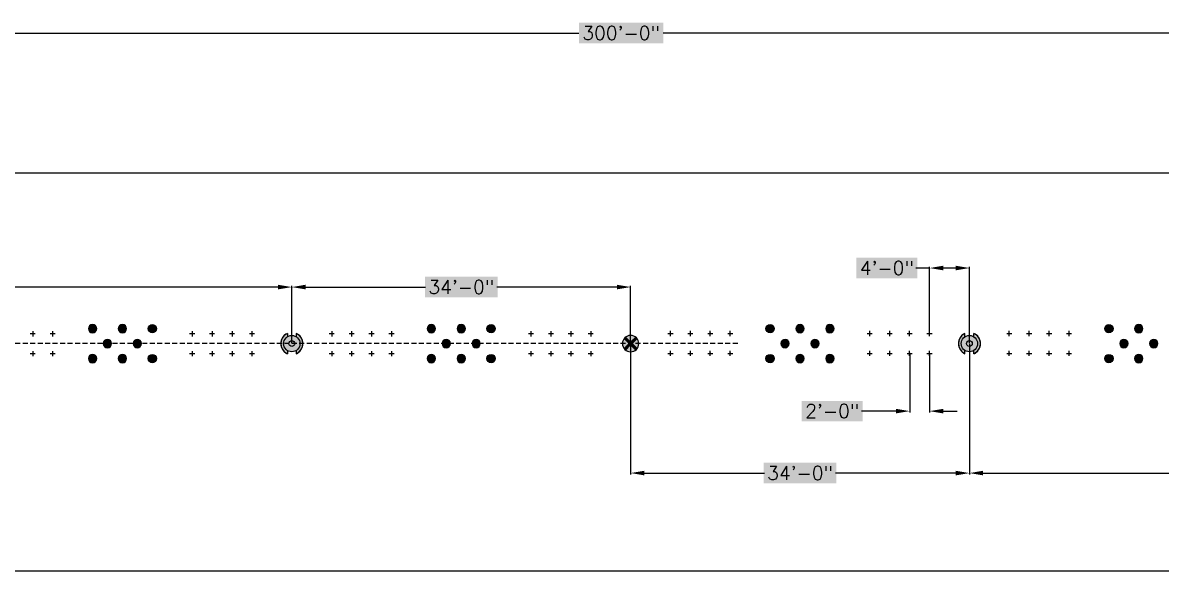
# Model space of a CAD drawing. Header units: feet. Extents: x -132 to 1786, y -308 to 228.
# Drawn here: x -38.2 to 76, y -140.3 to -85.2 of the extents above; entities that cross this region are included whole.
import ezdxf

# ---------------------------------------------------------------- set-up
doc = ezdxf.new("R2010")
doc.units = ezdxf.units.FT
doc.header["$MEASUREMENT"] = 0
doc.linetypes.add('DASHED', pattern=[0.75, 0.5, -0.25])
doc.layers.add('Product (Colored)', color=250, linetype='Continuous')
doc.layers.add('Product (Red Only)', color=1, linetype='Continuous')
doc.styles.add('Roman', font='romans')
doc.dimstyles.new('new style', dxfattribs={"dimscale": 2.75, "dimtxt": 0.5, "dimasz": 0.5, "dimexe": 0.05, "dimexo": 0.01, "dimgap": 0.05, "dimtad": 0, "dimdec": 0, "dimlfac": 12, "dimzin": 9, "dimdsep": 46, "dimlunit": 3, "dimtxsty": 'Roman', "dimcen": 0.09, "dimclrd": 5, "dimclre": 5, "dimclrt": 5, "dimadec": 0, "dimazin": 0, "dimtfac": 1, "dimtdec": 0, "dimtofl": 0, "dimtmove": 0, "dimatfit": 3, "dimfxl": 2.55, "dimtfill": 2, "dimtfillclr": 7, "dimtolj": 1, "dimtzin": 0, "dimlwd": -1, "dimlwe": -1, "dimarcsym": 0})

# ---------------------------------------------------------------- blocks, each defined once
blk = doc.blocks.new('*D314')
at = {"color": 5, "transparency": 16777216}
for p, q in [((-128.17, -100.29), (-128.17, -86.13)), ((-126.8, -86.27), (17.6, -86.27)), ((170.45, -86.27), (26.06, -86.27)), ((171.83, -100.29), (171.83, -86.13))]:
    blk.add_line(p, q, dxfattribs=at)
at = {"color": 5, "linetype": 'Continuous', "lineweight": 25, "transparency": 16777216}
for points in [[(-126.8, -86.04), (-126.8, -86.5), (-128.17, -86.27)], [(170.45, -86.04), (170.45, -86.5), (171.83, -86.27)]]:
    blk.add_solid(points, dxfattribs=at)
at = {"layer": 'Defpoints', "color": 0, "linetype": 'Continuous', "lineweight": 25, "transparency": 16777216}
for p in [(171.83, -86.27), (-128.17, -100.32), (171.83, -100.32)]:
    blk.add_point(p, dxfattribs=at)
at = {"color": 5, "linetype": 'Continuous', "lineweight": 25, "transparency": 16777216, "insert": (21.83, -86.27), "char_height": 1.375, "attachment_point": 5, "style": 'Roman', "bg_fill": 1, "box_fill_scale": 1.25, "bg_fill_color": 7, "bg_fill_true_color": 16777215, "bg_fill_transparency": 0}
blk.add_mtext('\\A1;300\'-0"', dxfattribs=at)
blk = doc.blocks.new('12m GEPS')
at = {"layer": 'Product (Red Only)', "true_color": 0x000000}
h = blk.add_hatch(color=18, dxfattribs=at)
h.dxf.hatch_style = 1
h.paths.add_polyline_path([(-0.088, 0, 1), (0.088, 0, 1)])
h.paths.add_polyline_path([(0.135, 0.31), (0.135, 0.257), (0.135, 0.21, -0.255267), (0.25, 0, -0.255267), (0.135, -0.21), (0.135, -0.31, 0.654654)])
h.paths.add_polyline_path([(-0.135, 0.31, 0.654654), (-0.135, -0.31), (-0.135, -0.257), (-0.135, -0.21, -0.255267), (-0.25, 0, -0.255267), (-0.135, 0.21)])
at = {"layer": 'Product (Red Only)', "true_color": 0xf8991e}
h = blk.add_hatch(color=30, dxfattribs=at)
h.dxf.hatch_style = 1
edge = h.paths.add_edge_path()
edge.add_arc((0, 0), 0.0878, 0, 360)
edge = h.paths.add_edge_path()
edge.add_arc((0, 0), 0.25, 0, 180)
edge.add_arc((0, 0), 0.25, 180, 360)
at = {"layer": 'Product (Red Only)', "color": 18, "true_color": 0x000000}
for p, q in [((-0.135, 0.31), (-0.135, 0.21)), ((0.135, 0.31), (0.135, 0.257)), ((0.135, 0.31), (0.135, 0.21)), ((-0.135, -0.21), (-0.135, -0.31)), ((-0.135, -0.257), (-0.135, -0.31)), ((0.135, -0.21), (0.135, -0.31)), ((0.135, -0.257), (0.135, -0.31))]:
    blk.add_line(p, q, dxfattribs=at)
for radius in [0.25, 0.0878]:
    blk.add_circle((0, 0), radius, dxfattribs=at)
for start, end in [(113.5782, 246.4218), (121.3323, 238.6677), (293.5782, 66.4218), (301.3323, 58.6677)]:
    blk.add_arc((0, 0), 0.338, start, end, dxfattribs=at)
blk = doc.blocks.new('40 FOOT GEPS')
at = {"layer": 'Product (Red Only)', "color": 18, "true_color": 0x000000}
blk.add_circle((0, 0), 0.25, dxfattribs=at)
blk.add_blockref('12m GEPS', (0, 0), dxfattribs=at)
blk = doc.blocks.new('1.5m GEPS')
at = {"layer": 'Product (Red Only)'}
h = blk.add_hatch(color=1, dxfattribs=at)
h.dxf.hatch_style = 1
h.paths.add_polyline_path([(-0.125, 0, 1), (0.125, 0, 1)])
at = {"layer": 'Product (Red Only)', "color": 18, "true_color": 0x000000}
blk.add_circle((0, 0), 0.125, dxfattribs=at)
blk = doc.blocks.new('3 m GEPS')
at = {"layer": 'Product (Red Only)', "true_color": 0xa1e7fc}
h = blk.add_hatch(color=141, dxfattribs=at)
h.dxf.hatch_style = 1
edge = h.paths.add_edge_path(flags=16)
edge.add_arc((0, 0), 0.0458, 0, 360)
edge = h.paths.add_edge_path()
edge.add_arc((0, 0), 0.125, 180, 360)
edge.add_arc((0, 0), 0.125, 0, 180)
at = {"layer": 'Product (Red Only)', "true_color": 0x000000}
h = blk.add_hatch(color=18, dxfattribs=at)
h.dxf.hatch_style = 1
edge = h.paths.add_edge_path()
edge.add_arc((0, 0), 0.0458, 0, 360)
at = {"layer": 'Product (Red Only)', "color": 18, "true_color": 0x000000}
for radius in [0.125, 0.0456]:
    blk.add_circle((0, 0), radius, dxfattribs=at)
blk = doc.blocks.new('Purple BSTR')
at = {"layer": 'Product (Colored)', "transparency": 33554687}
h = blk.add_hatch(color=200, dxfattribs=at)
h.dxf.hatch_style = 1
edge = h.paths.add_edge_path()
edge.add_arc((0, 0), 0.025, 0, 360)
at = {"layer": 'Product (Colored)', "color": 200}
for p, q in [((-0.025, 0), (-0.077, 0)), ((0.025, 0), (-0.025, 0)), ((0, 0.077), (0, 0.025)), ((0, 0.025), (0, -0.025)), ((0.077, 0), (0.025, 0)), ((0, -0.025), (0, -0.077))]:
    blk.add_line(p, q, dxfattribs=at)
blk = doc.blocks.new('BSTR Single')
at = {"transparency": 33554687}
h = blk.add_hatch(color=256, dxfattribs=at)
h.dxf.hatch_style = 1
edge = h.paths.add_edge_path()
edge.add_arc((0, 0), 0.025, 0, 360)
for p, q in [((-0.025, 0), (-0.077, 0)), ((0, 0.077), (0, 0.025)), ((0.077, 0), (0.025, 0)), ((0, -0.025), (0, -0.077))]:
    blk.add_line(p, q)
blk.add_blockref('Purple BSTR', (0, 0))
blk = doc.blocks.new('*D315')
at = {"color": 5, "transparency": 16777216}
for p, q in [((-11.21, -117.43), (-11.21, -111.64)), ((-9.84, -111.78), (2.21, -111.78)), ((21.41, -111.78), (9.36, -111.78)), ((22.79, -117.43), (22.79, -111.64))]:
    blk.add_line(p, q, dxfattribs=at)
at = {"color": 5, "linetype": 'Continuous', "lineweight": 25, "transparency": 16777216}
for points in [[(-9.84, -111.55), (-9.84, -112.01), (-11.21, -111.78)], [(21.41, -111.55), (21.41, -112.01), (22.79, -111.78)]]:
    blk.add_solid(points, dxfattribs=at)
at = {"layer": 'Defpoints', "color": 0, "linetype": 'Continuous', "lineweight": 25, "transparency": 16777216}
for p in [(-11.21, -111.78), (-11.21, -117.46), (22.79, -117.46)]:
    blk.add_point(p, dxfattribs=at)
at = {"color": 5, "linetype": 'Continuous', "lineweight": 25, "transparency": 16777216, "insert": (5.79, -111.78), "char_height": 1.375, "attachment_point": 5, "style": 'Roman', "bg_fill": 1, "box_fill_scale": 1.25, "bg_fill_color": 7, "bg_fill_true_color": 16777215, "bg_fill_transparency": 0}
blk.add_mtext('\\A1;34\'-0"', dxfattribs=at)
blk = doc.blocks.new('*D316')
at = {"color": 5, "transparency": 16777216}
for p, q in [((-113.21, -117.43), (-113.21, -111.64)), ((-111.84, -111.78), (-66.35, -111.78)), ((-12.59, -111.78), (-58.08, -111.78)), ((-11.21, -115.15), (-11.21, -111.64))]:
    blk.add_line(p, q, dxfattribs=at)
at = {"color": 5, "linetype": 'Continuous', "lineweight": 25, "transparency": 16777216}
for points in [[(-111.84, -111.55), (-111.84, -112.01), (-113.21, -111.78)], [(-12.59, -111.55), (-12.59, -112.01), (-11.21, -111.78)]]:
    blk.add_solid(points, dxfattribs=at)
at = {"layer": 'Defpoints', "color": 0, "linetype": 'Continuous', "lineweight": 25, "transparency": 16777216}
for p in [(-113.21, -111.78), (-11.21, -115.18), (-113.21, -117.46)]:
    blk.add_point(p, dxfattribs=at)
at = {"color": 5, "linetype": 'Continuous', "lineweight": 25, "transparency": 16777216, "insert": (-62.21, -111.78), "char_height": 1.375, "attachment_point": 5, "style": 'Roman', "bg_fill": 1, "box_fill_scale": 1.25, "bg_fill_color": 7, "bg_fill_true_color": 16777215, "bg_fill_transparency": 0}
blk.add_mtext('\\A1;102\'-0"', dxfattribs=at)
blk = doc.blocks.new('20 FOOT GEPS')
at = {"layer": 'Product (Red Only)'}
h = blk.add_hatch(color=3, dxfattribs=at)
h.dxf.hatch_style = 1
h.paths.add_polyline_path([(0.51, 0.65, 0.345381), (-0.51, 0.65), (0, 0.14)])
h.paths.add_polyline_path([(0.65, 0.51), (0.14, 0), (0.65, -0.51, 0.167827), (0.82, 0, 0.167827)])
h.paths.add_polyline_path([(0, -0.14), (-0.51, -0.65, 0.345381), (0.51, -0.65)])
h.paths.add_polyline_path([(-0.65, 0.51, 0.167827), (-0.82, 0, 0.167827), (-0.65, -0.51), (-0.14, 0)])
at = {"layer": 'Product (Red Only)', "true_color": 0x000000}
h = blk.add_hatch(color=18, dxfattribs=at)
h.dxf.hatch_style = 1
h.paths.add_polyline_path([(0.65, 0.51, 0.060218), (0.51, 0.65), (0, 0.14), (-0.51, 0.65, 0.060218), (-0.65, 0.51), (-0.14, 0), (-0.65, -0.51, 0.060218), (-0.51, -0.65), (0, -0.14), (0.51, -0.65, 0.060218), (0.65, -0.51), (0.14, 0)])
at = {"layer": 'Product (Red Only)', "color": 18, "true_color": 0x000000}
for p, q in [((-0.14, 0), (-0.65, 0.51)), ((0, 0.14), (-0.51, 0.65)), ((0, 0.14), (0.51, 0.65)), ((0.14, 0), (0.65, 0.51)), ((0.14, 0), (0.65, -0.51)), ((-0.14, 0), (-0.65, -0.51)), ((0, -0.14), (-0.51, -0.65)), ((0, -0.14), (0.51, -0.65))]:
    blk.add_line(p, q, dxfattribs=at)
blk.add_circle((0, 0), 0.82, dxfattribs=at)
blk = doc.blocks.new('*D317')
at = {"color": 5, "transparency": 16777216}
for p, q in [((22.79, -117.48), (22.79, -130.6)), ((56.79, -117.48), (56.79, -130.6)), ((24.16, -130.46), (36.21, -130.46)), ((55.41, -130.46), (43.36, -130.46))]:
    blk.add_line(p, q, dxfattribs=at)
at = {"color": 5, "linetype": 'Continuous', "lineweight": 25, "transparency": 16777216}
for points in [[(24.16, -130.23), (24.16, -130.69), (22.79, -130.46)], [(55.41, -130.23), (55.41, -130.69), (56.79, -130.46)]]:
    blk.add_solid(points, dxfattribs=at)
at = {"layer": 'Defpoints', "color": 0, "linetype": 'Continuous', "lineweight": 25, "transparency": 16777216}
for p in [(22.79, -117.46), (56.79, -117.46), (56.79, -130.46)]:
    blk.add_point(p, dxfattribs=at)
at = {"color": 5, "linetype": 'Continuous', "lineweight": 25, "transparency": 16777216, "insert": (39.79, -130.46), "char_height": 1.375, "attachment_point": 5, "style": 'Roman', "bg_fill": 1, "box_fill_scale": 1.25, "bg_fill_color": 7, "bg_fill_true_color": 16777215, "bg_fill_transparency": 0}
blk.add_mtext('\\A1;34\'-0"', dxfattribs=at)
blk = doc.blocks.new('*D318')
at = {"color": 5, "transparency": 16777216}
for p, q in [((158.79, -117.48), (158.79, -130.6)), ((56.79, -119.76), (56.79, -130.6)), ((58.16, -130.46), (103.65, -130.46)), ((157.41, -130.46), (111.92, -130.46))]:
    blk.add_line(p, q, dxfattribs=at)
at = {"color": 5, "linetype": 'Continuous', "lineweight": 25, "transparency": 16777216}
for points in [[(58.16, -130.23), (58.16, -130.69), (56.79, -130.46)], [(157.41, -130.23), (157.41, -130.69), (158.79, -130.46)]]:
    blk.add_solid(points, dxfattribs=at)
at = {"layer": 'Defpoints', "color": 0, "linetype": 'Continuous', "lineweight": 25, "transparency": 16777216}
for p in [(158.79, -117.46), (56.79, -119.73), (158.79, -130.46)]:
    blk.add_point(p, dxfattribs=at)
at = {"color": 5, "linetype": 'Continuous', "lineweight": 25, "transparency": 16777216, "insert": (107.79, -130.46), "char_height": 1.375, "attachment_point": 5, "style": 'Roman', "bg_fill": 1, "box_fill_scale": 1.25, "bg_fill_color": 7, "bg_fill_true_color": 16777215, "bg_fill_transparency": 0}
blk.add_mtext('\\A1;102\'-0"', dxfattribs=at)
blk = doc.blocks.new('*D319')
at = {"color": 5, "transparency": 16777216}
for p, q in [((50.79, -118.47), (50.79, -124.37)), ((52.79, -118.47), (52.79, -124.37)), ((49.41, -124.24), (45.94, -124.24)), ((54.16, -124.24), (55.54, -124.24))]:
    blk.add_line(p, q, dxfattribs=at)
at = {"color": 5, "linetype": 'Continuous', "lineweight": 25, "transparency": 16777216}
for points in [[(49.41, -124.01), (49.41, -124.47), (50.79, -124.24)], [(54.16, -124.01), (54.16, -124.47), (52.79, -124.24)]]:
    blk.add_solid(points, dxfattribs=at)
at = {"layer": 'Defpoints', "color": 0, "linetype": 'Continuous', "lineweight": 25, "transparency": 16777216}
for p in [(50.79, -118.44), (52.79, -118.44), (52.79, -124.24)]:
    blk.add_point(p, dxfattribs=at)
at = {"color": 5, "linetype": 'Continuous', "lineweight": 25, "transparency": 16777216, "insert": (43.02, -124.24), "char_height": 1.375, "attachment_point": 5, "style": 'Roman', "bg_fill": 1, "box_fill_scale": 1.25, "bg_fill_color": 7, "bg_fill_true_color": 16777215, "bg_fill_transparency": 0}
blk.add_mtext('\\A1;2\'-0"', dxfattribs=at)
blk = doc.blocks.new('*D303')
at = {"color": 5, "transparency": 16777216}
for p, q in [((52.79, -109.87), (51.41, -109.87)), ((52.79, -116.16), (52.79, -109.74)), ((55.41, -109.87), (54.16, -109.87)), ((56.79, -117.43), (56.79, -109.74))]:
    blk.add_line(p, q, dxfattribs=at)
at = {"color": 5, "linetype": 'DASHED', "lineweight": 25, "transparency": 16777216}
for points in [[(54.16, -109.64), (54.16, -110.1), (52.79, -109.87)], [(55.41, -109.64), (55.41, -110.1), (56.79, -109.87)]]:
    blk.add_solid(points, dxfattribs=at)
at = {"layer": 'Defpoints', "color": 0, "linetype": 'DASHED', "lineweight": 25, "transparency": 16777216}
for p in [(52.79, -109.87), (52.79, -116.18), (56.79, -117.46)]:
    blk.add_point(p, dxfattribs=at)
at = {"color": 5, "linetype": 'DASHED', "lineweight": 25, "transparency": 16777216, "insert": (48.49, -109.87), "char_height": 1.375, "attachment_point": 5, "style": 'Roman', "bg_fill": 1, "box_fill_scale": 1.25, "bg_fill_color": 7, "bg_fill_true_color": 16777215, "bg_fill_transparency": 0}
blk.add_mtext('\\A1;4\'-0"', dxfattribs=at)

msp = doc.modelspace()

# ---------------------------------------------------------------- linework, layer by layer
at = {"linetype": 'Continuous', "lineweight": 25}
for p, q in [((-128.173, -100.32), (171.827, -100.32)), ((171.827, -140.32), (-128.173, -140.32))]:
    msp.add_line(p, q, dxfattribs=at)
at = {"color": 1, "linetype": 'DASHED'}
msp.add_line((-113.215, -117.429), (33.785, -117.429), dxfattribs=at)

# ---------------------------------------------------------------- block references
at = {"color": 18, "true_color": 0x000000}
for name, p, xscale, yscale, zscale, rotation in [('1.5m GEPS', (-31.215, -115.956), -3.333333333333485, 3.333333333333414, 3.333333333333417, 359.9999999999965), ('1.5m GEPS', (-28.215, -115.956), -3.333333333333485, 3.333333333333414, 3.333333333333417, 359.9999999999965), ('1.5m GEPS', (2.785, -115.956), -3.333333333333485, 3.333333333333414, 3.333333333333417, 359.9999999999965), ('1.5m GEPS', (5.785, -115.956), -3.333333333333485, 3.333333333333414, 3.333333333333417, 359.9999999999965), ('1.5m GEPS', (36.785, -115.956), 3.333333333333485, 3.333333333333485, 3.333333333333485, 180), ('1.5m GEPS', (39.785, -115.956), -3.333333333333485, 3.333333333333414, 3.333333333333417, 180), ('1.5m GEPS', (42.785, -115.956), -3.333333333333485, 3.333333333333414, 3.333333333333417, 180), ('1.5m GEPS', (70.785, -115.956), 3.333333333333485, 3.333333333333485, 3.333333333333485, 180), ('1.5m GEPS', (73.785, -115.956), -3.333333333333485, 3.333333333333414, 3.333333333333417, 180), ('3 m GEPS', (-29.715, -117.456), -3.333333333333485, 3.333333333333414, 3.333333333333417, 359.9999999999965), ('3 m GEPS', (-26.715, -117.456), -3.333333333333485, 3.333333333333414, 3.333333333333417, 359.9999999999965), ('3 m GEPS', (4.285, -117.456), -3.333333333333485, 3.333333333333414, 3.333333333333417, 359.9999999999965), ('3 m GEPS', (7.285, -117.456), -3.333333333333485, 3.333333333333414, 3.333333333333417, 359.9999999999965), ('3 m GEPS', (38.285, -117.456), -3.333333333333485, 3.333333333333414, 3.333333333333417, 180), ('3 m GEPS', (41.285, -117.456), -3.333333333333485, 3.333333333333414, 3.333333333333417, 180), ('3 m GEPS', (72.285, -117.456), -3.333333333333485, 3.333333333333414, 3.333333333333417, 180), ('3 m GEPS', (75.285, -117.456), -3.333333333333485, 3.333333333333414, 3.333333333333417, 180), ('1.5m GEPS', (-31.215, -118.956), -3.333333333333485, 3.333333333333414, 3.333333333333417, 359.9999999999965), ('1.5m GEPS', (-28.215, -118.956), -3.333333333333485, 3.333333333333414, 3.333333333333417, 359.9999999999965), ('1.5m GEPS', (2.785, -118.956), -3.333333333333485, 3.333333333333414, 3.333333333333417, 359.9999999999965), ('1.5m GEPS', (5.785, -118.956), -3.333333333333485, 3.333333333333414, 3.333333333333417, 359.9999999999965), ('1.5m GEPS', (36.785, -118.956), 3.333333333333485, 3.333333333333485, 3.333333333333485, 180), ('1.5m GEPS', (39.785, -118.956), -3.333333333333485, 3.333333333333414, 3.333333333333417, 180), ('1.5m GEPS', (42.785, -118.956), -3.333333333333485, 3.333333333333414, 3.333333333333417, 180), ('1.5m GEPS', (70.785, -118.956), 3.333333333333485, 3.333333333333485, 3.333333333333485, 180), ('1.5m GEPS', (73.785, -118.956), -3.333333333333485, 3.333333333333414, 3.333333333333417, 180)]:
    msp.add_blockref(name, p, dxfattribs=dict(at, xscale=xscale, yscale=yscale, zscale=zscale, rotation=rotation))
at = {"color": 18, "true_color": 0x000000, "xscale": 3.333333333333485, "yscale": 3.333333333333485, "zscale": 3.333333333333485}
for p in [(-25.215, -115.956), (8.785, -115.956), (-25.215, -118.956), (8.785, -118.956)]:
    msp.add_blockref('1.5m GEPS', p, dxfattribs=at)
at = {"layer": 'Product (Red Only)', "xscale": 3.333333999999923, "yscale": 3.333333999999923, "zscale": 3.333333999999923}
for p in [(-37.215, -116.475), (-35.215, -116.475), (-21.215, -116.475), (-19.215, -116.475), (-17.215, -116.475), (-15.215, -116.475), (-7.215, -116.475), (-5.215, -116.475), (-3.215, -116.475), (-1.215, -116.475), (12.785, -116.475), (14.785, -116.475), (16.785, -116.475), (18.785, -116.475), (-37.215, -118.475), (-35.215, -118.475), (-21.215, -118.475), (-19.215, -118.475), (-17.215, -118.475), (-15.215, -118.475), (-7.215, -118.475), (-5.215, -118.475), (-3.215, -118.475), (-1.215, -118.475), (12.785, -118.475), (14.785, -118.475), (16.785, -118.475), (18.785, -118.475)]:
    msp.add_blockref('BSTR Single', p, dxfattribs=at)
at = {"layer": 'Product (Red Only)', "color": 18, "true_color": 0x000000, "xscale": 3.280799999999999, "yscale": 3.280799999999999, "zscale": 3.280799999999999}
msp.add_blockref('40 FOOT GEPS', (-11.215, -117.456), dxfattribs=at)
at = {"layer": 'Product (Red Only)', "xscale": 3.333333999999923, "yscale": 3.333333999999923, "zscale": 3.333333999999923, "rotation": 180}
for p in [(26.785, -116.438), (28.785, -116.438), (30.785, -116.438), (32.785, -116.438), (46.785, -116.438), (48.785, -116.438), (50.785, -116.438), (52.785, -116.438), (60.785, -116.438), (62.785, -116.438), (64.785, -116.438), (66.785, -116.438), (26.785, -118.438), (28.785, -118.438), (30.785, -118.438), (32.785, -118.438), (46.785, -118.438), (48.785, -118.438), (50.785, -118.438), (52.785, -118.438), (60.785, -118.438), (62.785, -118.438), (64.785, -118.438), (66.785, -118.438)]:
    msp.add_blockref('BSTR Single', p, dxfattribs=at)
at = {"layer": 'Product (Red Only)', "color": 18, "true_color": 0x000000, "xscale": 3.280799999999999, "yscale": 3.280799999999999, "zscale": 3.280799999999999, "rotation": 180}
msp.add_blockref('40 FOOT GEPS', (56.785, -117.456), dxfattribs=at)
at = {"layer": 'Product (Red Only)', "color": 18, "true_color": 0x000000, "xscale": -1}
msp.add_blockref('20 FOOT GEPS', (22.785, -117.456), dxfattribs=at)

# ---------------------------------------------------------------- dimensions: what is measured, and where the dimension line sits
at = {"linetype": 'Continuous', "lineweight": 25}
dim = msp.add_linear_dim(base=(171.827, -86.267), p1=(-128.173, -100.32), p2=(171.827, -100.32), dimstyle='new style', dxfattribs=at)
dim.commit()
dim.dimension.update_dxf_attribs({"geometry": '*D314', "text_midpoint": (21.827, -86.267), "dimtype": 160})
at = {"linetype": 'DASHED', "lineweight": 25}
dim = msp.add_linear_dim(base=(52.785, -109.873), p1=(56.785, -117.456), p2=(52.785, -116.183), dimstyle='new style', dxfattribs=at)
dim.commit()
dim.dimension.update_dxf_attribs({"geometry": '*D303', "text_midpoint": (48.49, -109.873)})
at = {"linetype": 'Continuous', "lineweight": 25}
for base, p1, p2, picture, middle in [((-113.215, -111.78), (-11.215, -115.181), (-113.215, -117.456), '*D316', (-62.215, -111.78)), ((-11.215, -111.78), (22.785, -117.456), (-11.215, -117.456), '*D315', (5.785, -111.78))]:
    dim = msp.add_linear_dim(base=base, p1=p1, p2=p2, dimstyle='new style', dxfattribs=at)
    dim.commit()
    dim.dimension.update_dxf_attribs({"geometry": picture, "text_midpoint": middle})
for base, p1, p2, picture, middle in [((56.785, -130.461), (22.785, -117.456), (56.785, -117.456), '*D317', (39.785, -130.461)), ((52.785, -124.237), (50.785, -118.438), (52.785, -118.438), '*D319', (43.017, -124.237))]:
    dim = msp.add_linear_dim(base=base, p1=p1, p2=p2, angle=180, dimstyle='new style', dxfattribs=at)
    dim.commit()
    dim.dimension.update_dxf_attribs({"geometry": picture, "text_midpoint": middle, "dimtype": 160})
dim = msp.add_linear_dim(base=(158.785, -130.461), p1=(56.785, -119.732), p2=(158.785, -117.456), angle=180, dimstyle='new style', dxfattribs=at)
dim.commit()
dim.dimension.update_dxf_attribs({"geometry": '*D318', "text_midpoint": (107.785, -130.461)})

doc.saveas('drawing.dxf')
